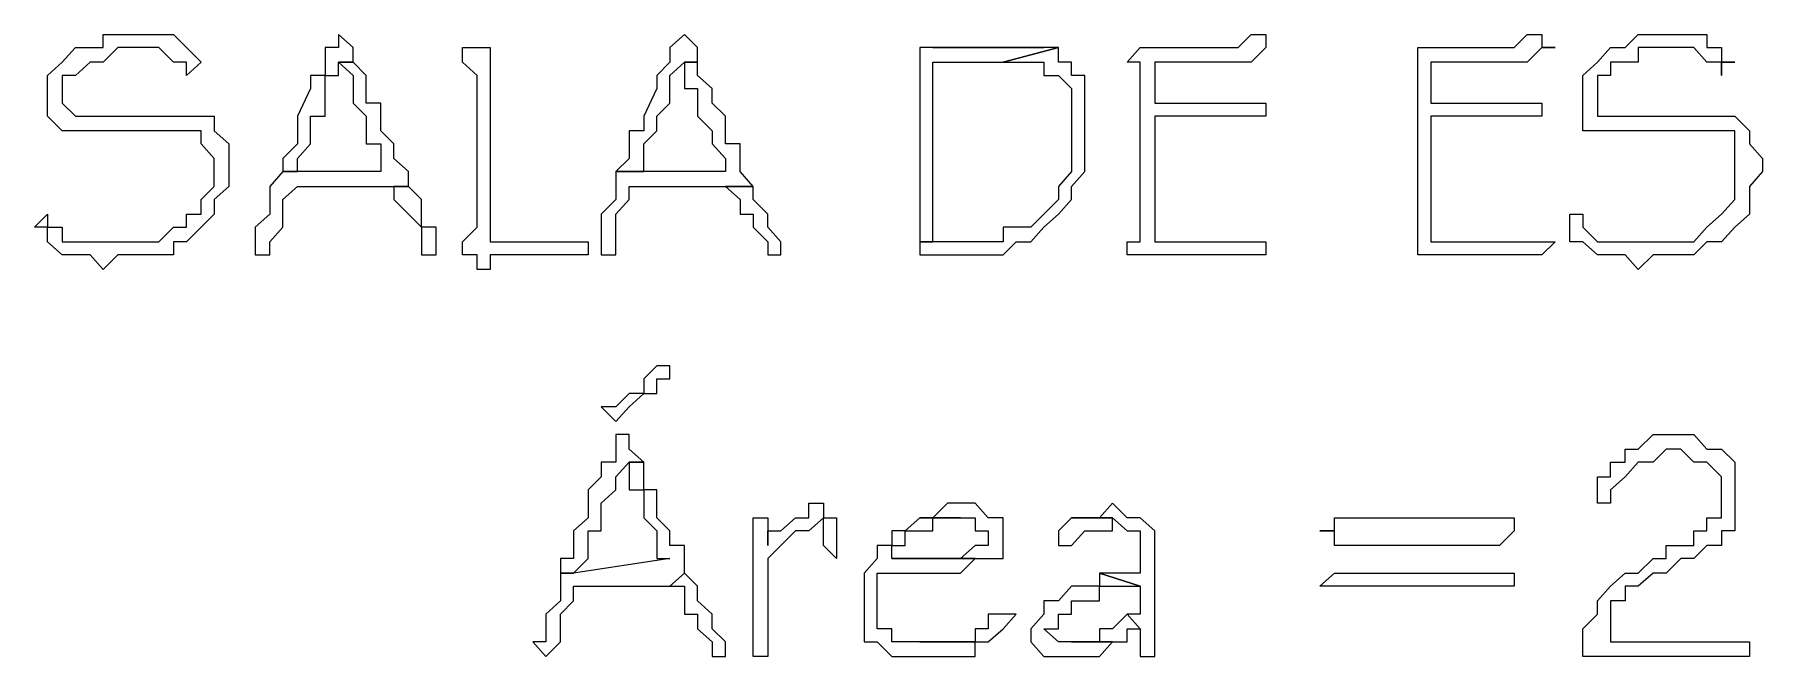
# Model space of a CAD drawing. Header units: millimetres. Extents: x -518.8 to -461.2, y 3.5 to 44.2.
# Drawn here: x -471.477 to -470.682, y 27.596 to 27.883 of the extents above; entities that cross this region are included whole.
import ezdxf

# ---------------------------------------------------------------- set-up
doc = ezdxf.new("R2010")
doc.units = ezdxf.units.MM
doc.header["$MEASUREMENT"] = 0
doc.layers.add('MYSOLIDS', color=7, linetype='Continuous')

msp = doc.modelspace()

# ---------------------------------------------------------------- linework, layer by layer
at = {"layer": 'MYSOLIDS'}
for points in [[(-471.40754, 27.86386), (-471.40754, 27.86988), (-471.40754, 27.86988), (-471.40754, 27.86988), (-471.40754, 27.86988), (-471.41355, 27.86988), (-471.42032, 27.87665), (-471.42032, 27.87665), (-471.42634, 27.87665), (-471.42634, 27.87665), (-471.4331, 27.87665), (-471.43912, 27.87665), (-471.43912, 27.87665), (-471.44589, 27.86988), (-471.4519, 27.86988), (-471.4519, 27.86988), (-471.45867, 27.86386), (-471.46468, 27.86386), (-471.46468, 27.85785), (-471.46468, 27.85785), (-471.46468, 27.85108), (-471.46468, 27.85108), (-471.45867, 27.84507), (-471.45867, 27.84507), (-471.4519, 27.84507), (-471.4519, 27.84507), (-471.44589, 27.84507), (-471.44589, 27.84507), (-471.43912, 27.84507), (-471.4331, 27.84507), (-471.4331, 27.84507), (-471.42634, 27.84507), (-471.42032, 27.84507), (-471.42032, 27.84507), (-471.41355, 27.84507), (-471.40754, 27.84507), (-471.40754, 27.84507), (-471.40077, 27.84507), (-471.39476, 27.84507), (-471.39476, 27.8383), (-471.39476, 27.8383), (-471.38799, 27.83229), (-471.38799, 27.82552), (-471.38799, 27.82552), (-471.38799, 27.8195), (-471.38799, 27.8195), (-471.38799, 27.81274), (-471.39476, 27.80672), (-471.39476, 27.80672), (-471.39476, 27.79996), (-471.40077, 27.79394), (-471.40077, 27.79394), (-471.40754, 27.78717), (-471.40754, 27.78717), (-471.40754, 27.78717), (-471.41355, 27.78717), (-471.41355, 27.78116), (-471.42032, 27.78116), (-471.42634, 27.78116), (-471.42634, 27.78116), (-471.4331, 27.78116), (-471.43912, 27.78116), (-471.44589, 27.77439), (-471.44589, 27.77439), (-471.4519, 27.78116), (-471.45867, 27.78116), (-471.45867, 27.78116), (-471.46468, 27.78116), (-471.46468, 27.78116), (-471.47145, 27.78717), (-471.47145, 27.78717), (-471.47145, 27.79394), (-471.47746, 27.79394), (-471.47145, 27.79996), (-471.47145, 27.79996), (-471.47145, 27.79996), (-471.47145, 27.79996), (-471.47145, 27.79394), (-471.46468, 27.79394), (-471.46468, 27.79394), (-471.46468, 27.79394), (-471.46468, 27.78717), (-471.45867, 27.78717), (-471.45867, 27.78717), (-471.4519, 27.78717), (-471.4519, 27.78717), (-471.44589, 27.78717), (-471.43912, 27.78717), (-471.4331, 27.78717), (-471.4331, 27.78717), (-471.42634, 27.78717), (-471.42032, 27.78717), (-471.42032, 27.78717), (-471.41355, 27.79394), (-471.41355, 27.79394), (-471.40754, 27.79394), (-471.40754, 27.79996), (-471.40077, 27.79996), (-471.40077, 27.80672), (-471.40077, 27.80672), (-471.39476, 27.81274), (-471.39476, 27.8195), (-471.39476, 27.8195), (-471.39476, 27.82552), (-471.40077, 27.83229), (-471.40077, 27.83229), (-471.40077, 27.8383), (-471.40754, 27.8383), (-471.40754, 27.8383), (-471.41355, 27.8383), (-471.41355, 27.8383), (-471.42032, 27.8383), (-471.42032, 27.8383), (-471.42634, 27.8383), (-471.4331, 27.8383), (-471.43912, 27.8383), (-471.44589, 27.8383), (-471.44589, 27.8383), (-471.4519, 27.8383), (-471.45867, 27.8383), (-471.45867, 27.8383), (-471.46468, 27.8383), (-471.46468, 27.8383), (-471.47145, 27.84507), (-471.47145, 27.84507), (-471.47145, 27.85108), (-471.47145, 27.85108), (-471.47145, 27.85785), (-471.47145, 27.86386), (-471.47145, 27.86386), (-471.46468, 27.86988), (-471.46468, 27.86988), (-471.45867, 27.87665), (-471.45867, 27.87665), (-471.4519, 27.87665), (-471.44589, 27.87665), (-471.44589, 27.88266), (-471.43912, 27.88266), (-471.4331, 27.88266), (-471.42634, 27.88266), (-471.42634, 27.88266), (-471.42032, 27.88266), (-471.42032, 27.88266), (-471.41355, 27.88266), (-471.40754, 27.87665), (-471.40754, 27.87665), (-471.40077, 27.86988), (-471.40077, 27.86988), (-471.40077, 27.86988), (-471.40077, 27.86988), (-471.40754, 27.86386), (-471.40754, 27.86386), (-471.40754, 27.86386), (-471.40754, 27.86386), (-471.40754, 27.86386)], [(-471.33761, 27.88266), (-471.33761, 27.88266), (-471.33761, 27.88266), (-471.33761, 27.87665), (-471.34363, 27.87665), (-471.34363, 27.86988), (-471.34363, 27.86386), (-471.3504, 27.86386), (-471.3504, 27.85785), (-471.35641, 27.84507), (-471.35641, 27.84507), (-471.35641, 27.8383), (-471.35641, 27.8383), (-471.35641, 27.83229), (-471.36318, 27.82552), (-471.36318, 27.82552), (-471.36318, 27.8195), (-471.35641, 27.8195), (-471.35641, 27.8195), (-471.35641, 27.82552), (-471.3504, 27.83229), (-471.3504, 27.83229), (-471.3504, 27.8383), (-471.3504, 27.8383), (-471.3504, 27.84507), (-471.34363, 27.84507), (-471.34363, 27.85108), (-471.34363, 27.85785), (-471.34363, 27.86386), (-471.33761, 27.86386), (-471.33761, 27.86988), (-471.33085, 27.86988), (-471.33085, 27.87665), (-471.33761, 27.88266), (-471.33761, 27.88266), (-471.33761, 27.88266)], [(-471.17822, 27.88266), (-471.17822, 27.88266), (-471.17822, 27.88266), (-471.18498, 27.87665), (-471.18498, 27.87665), (-471.18498, 27.86988), (-471.191, 27.86386), (-471.191, 27.86386), (-471.191, 27.85785), (-471.19701, 27.84507), (-471.19701, 27.84507), (-471.19701, 27.8383), (-471.20378, 27.8383), (-471.20378, 27.83229), (-471.20378, 27.82552), (-471.20378, 27.82552), (-471.2098, 27.8195), (-471.19701, 27.8195), (-471.19701, 27.8195), (-471.19701, 27.82552), (-471.19701, 27.83229), (-471.19701, 27.83229), (-471.191, 27.8383), (-471.191, 27.8383), (-471.191, 27.84507), (-471.191, 27.84507), (-471.18498, 27.85108), (-471.18498, 27.85785), (-471.18498, 27.86386), (-471.18498, 27.86386), (-471.17822, 27.86988), (-471.1722, 27.86988), (-471.1722, 27.87665), (-471.17822, 27.88266), (-471.17822, 27.88266), (-471.17822, 27.88266)], [(-470.96167, 27.85108), (-470.91731, 27.85108), (-470.91731, 27.85108), (-470.91055, 27.85108), (-470.91055, 27.85108), (-470.91055, 27.85108), (-470.91055, 27.85108), (-470.91055, 27.84507), (-470.91055, 27.84507), (-470.91731, 27.84507), (-470.91731, 27.84507), (-470.96167, 27.84507), (-470.96167, 27.8383), (-470.96167, 27.8383), (-470.96167, 27.83229), (-470.96167, 27.83229), (-470.96167, 27.83229), (-470.96167, 27.82552), (-470.96167, 27.8195), (-470.96167, 27.8195), (-470.96167, 27.81274), (-470.96167, 27.81274), (-470.96167, 27.80672), (-470.96167, 27.79996), (-470.96167, 27.79996), (-470.96167, 27.79394), (-470.96167, 27.78717), (-470.96167, 27.78717), (-470.96167, 27.78717), (-470.95566, 27.78717), (-470.94889, 27.78717), (-470.94288, 27.78717), (-470.94288, 27.78717), (-470.93611, 27.78717), (-470.93611, 27.78717), (-470.9301, 27.78717), (-470.92333, 27.78717), (-470.91731, 27.78717), (-470.91731, 27.78717), (-470.91055, 27.78717), (-470.91055, 27.78717), (-470.91055, 27.78717), (-470.91055, 27.78717), (-470.91055, 27.78717), (-470.91055, 27.78116), (-470.91731, 27.78116), (-470.91731, 27.78116), (-470.92333, 27.78116), (-470.9301, 27.78116), (-470.9301, 27.78116), (-470.93611, 27.78116), (-470.94288, 27.78116), (-470.94288, 27.78116), (-470.94889, 27.78116), (-470.95566, 27.78116), (-470.96167, 27.78116), (-470.96167, 27.78116), (-470.96844, 27.78116), (-470.96844, 27.78116), (-470.96844, 27.78116), (-470.96844, 27.78116), (-470.97446, 27.78116), (-470.97446, 27.78116), (-470.97446, 27.78717), (-470.96844, 27.78717), (-470.96844, 27.79394), (-470.96844, 27.79996), (-470.96844, 27.80672), (-470.96844, 27.80672), (-470.96844, 27.81274), (-470.96844, 27.8195), (-470.96844, 27.82552), (-470.96844, 27.82552), (-470.96844, 27.83229), (-470.96844, 27.83229), (-470.96844, 27.8383), (-470.96844, 27.84507), (-470.96844, 27.85108), (-470.96844, 27.85108), (-470.96844, 27.85785), (-470.96844, 27.86386), (-470.96844, 27.86988), (-470.97446, 27.86988), (-470.97446, 27.86988), (-470.97446, 27.86988), (-470.96844, 27.87665), (-470.96844, 27.87665), (-470.96844, 27.87665), (-470.96167, 27.87665), (-470.96167, 27.87665), (-470.95566, 27.87665), (-470.94889, 27.87665), (-470.94889, 27.87665), (-470.94288, 27.87665), (-470.94288, 27.87665), (-470.93611, 27.87665), (-470.93611, 27.87665), (-470.9301, 27.87665), (-470.92333, 27.87665), (-470.91731, 27.88266), (-470.91731, 27.88266), (-470.91055, 27.88266), (-470.91055, 27.88266), (-470.91055, 27.87665), (-470.91055, 27.87665), (-470.91055, 27.87665), (-470.91055, 27.87665), (-470.91055, 27.87665), (-470.91055, 27.87665), (-470.91055, 27.87665), (-470.91731, 27.86988), (-470.92333, 27.86988), (-470.9301, 27.86988), (-470.93611, 27.86988), (-470.94288, 27.86988), (-470.94889, 27.86988), (-470.94889, 27.86988), (-470.95566, 27.86988), (-470.96167, 27.86988), (-470.96167, 27.86988), (-470.96167, 27.86386), (-470.96167, 27.86386), (-470.96167, 27.85785), (-470.96167, 27.85785), (-470.96167, 27.85108), (-470.96167, 27.85108), (-470.96167, 27.85108), (-470.96167, 27.85108), (-470.96167, 27.85108)], [(-470.83461, 27.85108), (-470.79025, 27.85108), (-470.79025, 27.85108), (-470.78348, 27.85108), (-470.78348, 27.85108), (-470.78348, 27.85108), (-470.78348, 27.85108), (-470.78348, 27.84507), (-470.78348, 27.84507), (-470.79025, 27.84507), (-470.79025, 27.84507), (-470.83461, 27.84507), (-470.83461, 27.8383), (-470.83461, 27.8383), (-470.83461, 27.83229), (-470.83461, 27.83229), (-470.83461, 27.83229), (-470.83461, 27.82552), (-470.83461, 27.8195), (-470.83461, 27.8195), (-470.83461, 27.81274), (-470.83461, 27.81274), (-470.83461, 27.80672), (-470.83461, 27.79996), (-470.83461, 27.79996), (-470.83461, 27.79394), (-470.83461, 27.78717), (-470.83461, 27.78717), (-470.82784, 27.78717), (-470.82784, 27.78717), (-470.82183, 27.78717), (-470.81506, 27.78717), (-470.80904, 27.78717), (-470.80904, 27.78717), (-470.80904, 27.78717), (-470.80303, 27.78717), (-470.79626, 27.78717), (-470.79025, 27.78717), (-470.78348, 27.78717), (-470.78348, 27.78717), (-470.78348, 27.78717), (-470.78348, 27.78717), (-470.77746, 27.78717), (-470.77746, 27.78717), (-470.78348, 27.78116), (-470.78348, 27.78116), (-470.79025, 27.78116), (-470.79626, 27.78116), (-470.79626, 27.78116), (-470.80303, 27.78116), (-470.80904, 27.78116), (-470.80904, 27.78116), (-470.81506, 27.78116), (-470.82183, 27.78116), (-470.82784, 27.78116), (-470.82784, 27.78116), (-470.83461, 27.78116), (-470.83461, 27.78116), (-470.83461, 27.78116), (-470.84062, 27.78116), (-470.84062, 27.78116), (-470.84062, 27.78116), (-470.84062, 27.78116), (-470.84062, 27.78717), (-470.84062, 27.78717), (-470.84062, 27.79394), (-470.84062, 27.79996), (-470.84062, 27.80672), (-470.84062, 27.80672), (-470.84062, 27.81274), (-470.84062, 27.8195), (-470.84062, 27.82552), (-470.84062, 27.82552), (-470.84062, 27.83229), (-470.84062, 27.83229), (-470.84062, 27.8383), (-470.84062, 27.84507), (-470.84062, 27.85108), (-470.84062, 27.85108), (-470.84062, 27.85785), (-470.84062, 27.86386), (-470.84062, 27.86988), (-470.84062, 27.86988), (-470.84062, 27.86988), (-470.84062, 27.86988), (-470.84062, 27.87665), (-470.84062, 27.87665), (-470.83461, 27.87665), (-470.83461, 27.87665), (-470.82784, 27.87665), (-470.82784, 27.87665), (-470.82183, 27.87665), (-470.82183, 27.87665), (-470.81506, 27.87665), (-470.80904, 27.87665), (-470.80904, 27.87665), (-470.80303, 27.87665), (-470.80303, 27.87665), (-470.79626, 27.87665), (-470.79025, 27.88266), (-470.79025, 27.88266), (-470.78348, 27.88266), (-470.78348, 27.88266), (-470.78348, 27.87665), (-470.78348, 27.87665), (-470.77746, 27.87665), (-470.77746, 27.87665), (-470.77746, 27.87665), (-470.78348, 27.87665), (-470.78348, 27.87665), (-470.79025, 27.86988), (-470.79626, 27.86988), (-470.80303, 27.86988), (-470.80904, 27.86988), (-470.80904, 27.86988), (-470.81506, 27.86988), (-470.82183, 27.86988), (-470.82784, 27.86988), (-470.83461, 27.86988), (-470.83461, 27.86988), (-470.83461, 27.86386), (-470.83461, 27.86386), (-470.83461, 27.85785), (-470.83461, 27.85785), (-470.83461, 27.85108), (-470.83461, 27.85108), (-470.83461, 27.85108), (-470.83461, 27.85108), (-470.83461, 27.85108)], [(-470.70077, 27.86386), (-470.70077, 27.86988), (-470.70077, 27.86988), (-470.70754, 27.86988), (-470.70754, 27.86988), (-470.70754, 27.86988), (-470.71355, 27.87665), (-470.71355, 27.87665), (-470.71957, 27.87665), (-470.71957, 27.87665), (-470.72634, 27.87665), (-470.73235, 27.87665), (-470.73912, 27.87665), (-470.73912, 27.86988), (-470.74513, 27.86988), (-470.7519, 27.86988), (-470.7519, 27.86386), (-470.75792, 27.86386), (-470.75792, 27.85785), (-470.75792, 27.85785), (-470.75792, 27.85108), (-470.75792, 27.85108), (-470.75792, 27.84507), (-470.7519, 27.84507), (-470.74513, 27.84507), (-470.74513, 27.84507), (-470.74513, 27.84507), (-470.73912, 27.84507), (-470.73235, 27.84507), (-470.72634, 27.84507), (-470.72634, 27.84507), (-470.71957, 27.84507), (-470.71957, 27.84507), (-470.71355, 27.84507), (-470.70754, 27.84507), (-470.70754, 27.84507), (-470.70077, 27.84507), (-470.69476, 27.84507), (-470.69476, 27.84507), (-470.68799, 27.8383), (-470.68799, 27.8383), (-470.68799, 27.83229), (-470.68198, 27.82552), (-470.68198, 27.82552), (-470.68198, 27.8195), (-470.68198, 27.8195), (-470.68799, 27.81274), (-470.68799, 27.80672), (-470.68799, 27.80672), (-470.68799, 27.79996), (-470.69476, 27.79394), (-470.69476, 27.79394), (-470.70077, 27.78717), (-470.70077, 27.78717), (-470.70077, 27.78717), (-470.70754, 27.78717), (-470.71355, 27.78116), (-470.71355, 27.78116), (-470.71957, 27.78116), (-470.72634, 27.78116), (-470.72634, 27.78116), (-470.73235, 27.78116), (-470.73912, 27.77439), (-470.73912, 27.77439), (-470.74513, 27.78116), (-470.7519, 27.78116), (-470.7519, 27.78116), (-470.75792, 27.78116), (-470.75792, 27.78116), (-470.76468, 27.78717), (-470.7707, 27.78717), (-470.7707, 27.79394), (-470.7707, 27.79394), (-470.7707, 27.79996), (-470.7707, 27.79996), (-470.76468, 27.79996), (-470.76468, 27.79996), (-470.76468, 27.79394), (-470.76468, 27.79394), (-470.76468, 27.79394), (-470.76468, 27.79394), (-470.75792, 27.78717), (-470.7519, 27.78717), (-470.7519, 27.78717), (-470.7519, 27.78717), (-470.74513, 27.78717), (-470.73912, 27.78717), (-470.73235, 27.78717), (-470.73235, 27.78717), (-470.72634, 27.78717), (-470.71957, 27.78717), (-470.71957, 27.78717), (-470.71355, 27.78717), (-470.70754, 27.79394), (-470.70754, 27.79394), (-470.70754, 27.79394), (-470.70077, 27.79996), (-470.70077, 27.79996), (-470.69476, 27.80672), (-470.69476, 27.80672), (-470.69476, 27.81274), (-470.69476, 27.8195), (-470.69476, 27.8195), (-470.69476, 27.82552), (-470.69476, 27.83229), (-470.69476, 27.83229), (-470.69476, 27.8383), (-470.70077, 27.8383), (-470.70077, 27.8383), (-470.70754, 27.8383), (-470.71355, 27.8383), (-470.71355, 27.8383), (-470.71957, 27.8383), (-470.72634, 27.8383), (-470.72634, 27.8383), (-470.73235, 27.8383), (-470.73912, 27.8383), (-470.74513, 27.8383), (-470.74513, 27.8383), (-470.7519, 27.8383), (-470.75792, 27.8383), (-470.75792, 27.8383), (-470.76468, 27.8383), (-470.76468, 27.84507), (-470.76468, 27.84507), (-470.76468, 27.85108), (-470.76468, 27.85108), (-470.76468, 27.85785), (-470.76468, 27.86386), (-470.76468, 27.86386), (-470.75792, 27.86988), (-470.75792, 27.86988), (-470.7519, 27.87665), (-470.7519, 27.87665), (-470.74513, 27.87665), (-470.74513, 27.87665), (-470.73912, 27.88266), (-470.73235, 27.88266), (-470.72634, 27.88266), (-470.72634, 27.88266), (-470.71957, 27.88266), (-470.71957, 27.88266), (-470.71355, 27.88266), (-470.70754, 27.88266), (-470.70754, 27.87665), (-470.70077, 27.87665), (-470.70077, 27.86988), (-470.69476, 27.86988), (-470.70077, 27.86988), (-470.70077, 27.86988), (-470.70077, 27.86386), (-470.70077, 27.86386), (-470.70077, 27.86386), (-470.70077, 27.86386), (-470.70077, 27.86386)], [(-471.26769, 27.78717), (-471.26769, 27.78717), (-471.26092, 27.78717), (-471.25491, 27.78717), (-471.24814, 27.78717), (-471.24814, 27.78717), (-471.24213, 27.78717), (-471.23536, 27.78717), (-471.23536, 27.78717), (-471.22934, 27.78717), (-471.22934, 27.78717), (-471.22258, 27.78717), (-471.22258, 27.78717), (-471.22258, 27.78116), (-471.22258, 27.78116), (-471.22258, 27.78116), (-471.22934, 27.78116), (-471.23536, 27.78116), (-471.23536, 27.78116), (-471.23536, 27.78116), (-471.24213, 27.78116), (-471.24814, 27.78116), (-471.24814, 27.78116), (-471.25491, 27.78116), (-471.26092, 27.78116), (-471.26769, 27.78116), (-471.26769, 27.77439), (-471.27371, 27.77439), (-471.27371, 27.77439), (-471.27371, 27.78116), (-471.27371, 27.78116), (-471.28047, 27.78116), (-471.28047, 27.78116), (-471.28047, 27.78717), (-471.28047, 27.78717), (-471.27371, 27.79394), (-471.27371, 27.79996), (-471.27371, 27.79996), (-471.27371, 27.80672), (-471.27371, 27.81274), (-471.27371, 27.8195), (-471.27371, 27.8195), (-471.27371, 27.82552), (-471.27371, 27.83229), (-471.27371, 27.83229), (-471.27371, 27.8383), (-471.27371, 27.8383), (-471.27371, 27.84507), (-471.27371, 27.85108), (-471.27371, 27.85785), (-471.27371, 27.85785), (-471.27371, 27.86386), (-471.28047, 27.86988), (-471.28047, 27.87665), (-471.28047, 27.87665), (-471.27371, 27.87665), (-471.27371, 27.87665), (-471.27371, 27.87665), (-471.27371, 27.87665), (-471.27371, 27.87665), (-471.27371, 27.87665), (-471.26769, 27.87665), (-471.26769, 27.87665), (-471.26769, 27.87665), (-471.26769, 27.86988), (-471.26769, 27.86386), (-471.26769, 27.85785), (-471.26769, 27.85785), (-471.26769, 27.85108), (-471.26769, 27.84507), (-471.26769, 27.84507), (-471.26769, 27.8383), (-471.26769, 27.83229), (-471.26769, 27.82552), (-471.26769, 27.82552), (-471.26769, 27.8195), (-471.26769, 27.81274), (-471.26769, 27.81274), (-471.26769, 27.80672), (-471.26769, 27.80672), (-471.26769, 27.79996), (-471.26769, 27.79996), (-471.26769, 27.79394), (-471.26769, 27.78717), (-471.26769, 27.78717), (-471.26769, 27.78717), (-471.26769, 27.78717), (-471.26769, 27.78717)], [(-471.00604, 27.87665), (-471.0316, 27.86988), (-471.0316, 27.86988), (-471.02558, 27.86988), (-471.01882, 27.86988), (-471.01882, 27.86988), (-471.0128, 27.86988), (-471.0128, 27.86386), (-471.00604, 27.86386), (-471.00604, 27.86386), (-471.00604, 27.86386), (-471.00002, 27.85785), (-471.00002, 27.85108), (-471.00002, 27.85108), (-471.00002, 27.84507), (-471.00002, 27.8383), (-471.00002, 27.83229), (-471.00002, 27.83229), (-471.00002, 27.82552), (-471.00002, 27.8195), (-471.00002, 27.8195), (-471.00604, 27.81274), (-471.00604, 27.81274), (-471.00604, 27.80672), (-471.0128, 27.79996), (-471.0128, 27.79996), (-471.01882, 27.79394), (-471.01882, 27.79394), (-471.02558, 27.79394), (-471.0316, 27.79394), (-471.0316, 27.78717), (-471.03837, 27.78717), (-471.03837, 27.78717), (-471.04438, 27.78717), (-471.05115, 27.78717), (-471.05115, 27.78717), (-471.05716, 27.78717), (-471.06393, 27.78717), (-471.06995, 27.78717), (-471.06995, 27.78717), (-471.06995, 27.78116), (-471.06995, 27.78116), (-471.06393, 27.78116), (-471.05716, 27.78116), (-471.05716, 27.78116), (-471.05115, 27.78116), (-471.04438, 27.78116), (-471.04438, 27.78116), (-471.03837, 27.78116), (-471.0316, 27.78116), (-471.0316, 27.78116), (-471.02558, 27.78717), (-471.01882, 27.78717), (-471.01882, 27.78717), (-471.01882, 27.78717), (-471.0128, 27.79394), (-471.0128, 27.79394), (-471.00604, 27.79996), (-471.00604, 27.79996), (-471.00002, 27.80672), (-471.00002, 27.81274), (-471.00002, 27.81274), (-470.99401, 27.8195), (-470.99401, 27.8195), (-470.99401, 27.82552), (-470.99401, 27.83229), (-470.99401, 27.83229), (-470.99401, 27.8383), (-470.99401, 27.8383), (-470.99401, 27.84507), (-470.99401, 27.85108), (-470.99401, 27.85785), (-470.99401, 27.85785), (-470.99401, 27.86386), (-471.00002, 27.86386), (-471.00002, 27.86988), (-471.00002, 27.86988), (-471.00604, 27.86988), (-471.00604, 27.87665), (-471.00604, 27.87665)], [(-471.06995, 27.87665), (-471.06995, 27.87665), (-471.06995, 27.87665), (-471.06995, 27.86988), (-471.06995, 27.86988), (-471.06995, 27.86386), (-471.06995, 27.85785), (-471.06995, 27.85785), (-471.06995, 27.85108), (-471.06995, 27.84507), (-471.06995, 27.8383), (-471.06995, 27.8383), (-471.06995, 27.83229), (-471.06995, 27.82552), (-471.06995, 27.8195), (-471.06995, 27.8195), (-471.06995, 27.81274), (-471.06995, 27.80672), (-471.06995, 27.80672), (-471.06995, 27.79996), (-471.06995, 27.79394), (-471.06995, 27.78717), (-471.06995, 27.78717), (-471.06393, 27.78717), (-471.06393, 27.78717), (-471.06393, 27.79394), (-471.06393, 27.79996), (-471.06393, 27.79996), (-471.06393, 27.80672), (-471.06393, 27.81274), (-471.06393, 27.8195), (-471.06393, 27.8195), (-471.06393, 27.82552), (-471.06393, 27.82552), (-471.06393, 27.83229), (-471.06393, 27.8383), (-471.06393, 27.84507), (-471.06393, 27.84507), (-471.06393, 27.85108), (-471.06393, 27.85785), (-471.06393, 27.85785), (-471.06393, 27.86386), (-471.06393, 27.86988), (-471.06393, 27.86988), (-471.05716, 27.86988), (-471.05115, 27.86988), (-471.05115, 27.86988), (-471.04438, 27.86988), (-471.04438, 27.86988), (-471.03837, 27.86988), (-471.0316, 27.86988), (-471.00604, 27.87665), (-471.0128, 27.87665), (-471.06393, 27.87665), (-471.06393, 27.87665), (-471.06995, 27.87665), (-471.06995, 27.87665)], [(-471.0316, 27.87665), (-471.0316, 27.87665), (-471.03837, 27.87665), (-471.04438, 27.87665), (-471.04438, 27.87665), (-471.05115, 27.87665), (-471.05115, 27.87665), (-471.05716, 27.87665), (-471.06393, 27.87665), (-471.0128, 27.87665), (-471.01882, 27.87665), (-471.01882, 27.87665), (-471.02558, 27.87665), (-471.0316, 27.87665), (-471.0316, 27.87665)], [(-471.33085, 27.86988), (-471.33761, 27.86988), (-471.33761, 27.86988), (-471.33085, 27.86386), (-471.33085, 27.85785), (-471.33085, 27.85785), (-471.33085, 27.85108), (-471.32483, 27.84507), (-471.32483, 27.84507), (-471.32483, 27.8383), (-471.32483, 27.83229), (-471.31807, 27.83229), (-471.31807, 27.82552), (-471.31807, 27.8195), (-471.35641, 27.8195), (-471.36318, 27.8195), (-471.36919, 27.81274), (-471.36919, 27.81274), (-471.36919, 27.80672), (-471.36919, 27.79996), (-471.36919, 27.79996), (-471.37596, 27.79394), (-471.37596, 27.78717), (-471.37596, 27.78717), (-471.37596, 27.78116), (-471.37596, 27.78116), (-471.37596, 27.78116), (-471.36919, 27.78116), (-471.36919, 27.78116), (-471.36919, 27.78717), (-471.36318, 27.79394), (-471.36318, 27.79394), (-471.36318, 27.79996), (-471.36318, 27.80672), (-471.36318, 27.80672), (-471.35641, 27.81274), (-471.31205, 27.81274), (-471.30528, 27.81274), (-471.30528, 27.8195), (-471.31205, 27.82552), (-471.31205, 27.83229), (-471.31205, 27.83229), (-471.31807, 27.8383), (-471.31807, 27.8383), (-471.31807, 27.84507), (-471.31807, 27.85108), (-471.32483, 27.85108), (-471.32483, 27.85785), (-471.32483, 27.85785), (-471.32483, 27.85785), (-471.32483, 27.86386), (-471.33085, 27.86988), (-471.33085, 27.86988), (-471.33085, 27.86988)], [(-471.1722, 27.86988), (-471.17822, 27.86988), (-471.17822, 27.86988), (-471.17822, 27.86386), (-471.17822, 27.85785), (-471.1722, 27.85785), (-471.1722, 27.85108), (-471.1722, 27.84507), (-471.1722, 27.84507), (-471.16543, 27.8383), (-471.16543, 27.83229), (-471.16543, 27.83229), (-471.15942, 27.82552), (-471.15942, 27.8195), (-471.19701, 27.8195), (-471.2098, 27.8195), (-471.2098, 27.81274), (-471.2098, 27.81274), (-471.2098, 27.80672), (-471.21656, 27.79996), (-471.21656, 27.79996), (-471.21656, 27.79394), (-471.21656, 27.78717), (-471.21656, 27.78717), (-471.21656, 27.78116), (-471.21656, 27.78116), (-471.21656, 27.78116), (-471.21656, 27.78116), (-471.2098, 27.78116), (-471.2098, 27.78717), (-471.2098, 27.79394), (-471.2098, 27.79394), (-471.2098, 27.79996), (-471.20378, 27.80672), (-471.20378, 27.80672), (-471.20378, 27.81274), (-471.15942, 27.81274), (-471.14664, 27.81274), (-471.15265, 27.8195), (-471.15265, 27.82552), (-471.15265, 27.83229), (-471.15942, 27.83229), (-471.15942, 27.8383), (-471.15942, 27.8383), (-471.15942, 27.84507), (-471.16543, 27.85108), (-471.16543, 27.85108), (-471.16543, 27.85785), (-471.16543, 27.85785), (-471.16543, 27.85785), (-471.1722, 27.86386), (-471.1722, 27.86988), (-471.1722, 27.86988), (-471.1722, 27.86988)], [(-471.30528, 27.81274), (-471.31205, 27.81274), (-471.31205, 27.81274), (-471.31205, 27.80672), (-471.31205, 27.80672), (-471.30528, 27.79996), (-471.30528, 27.79996), (-471.29927, 27.79394), (-471.29927, 27.78717), (-471.29927, 27.78116), (-471.2925, 27.78116), (-471.2925, 27.78116), (-471.2925, 27.78116), (-471.2925, 27.78116), (-471.2925, 27.78717), (-471.2925, 27.79394), (-471.29927, 27.79394), (-471.29927, 27.79996), (-471.29927, 27.80672), (-471.30528, 27.81274), (-471.30528, 27.81274), (-471.30528, 27.81274)], [(-471.14664, 27.81274), (-471.15942, 27.81274), (-471.15942, 27.81274), (-471.15265, 27.80672), (-471.15265, 27.80672), (-471.15265, 27.79996), (-471.14664, 27.79996), (-471.14664, 27.79394), (-471.13987, 27.78717), (-471.13987, 27.78116), (-471.13987, 27.78116), (-471.13987, 27.78116), (-471.13386, 27.78116), (-471.13386, 27.78116), (-471.13386, 27.78717), (-471.13987, 27.79394), (-471.13987, 27.79394), (-471.13987, 27.79996), (-471.14664, 27.80672), (-471.14664, 27.81274), (-471.14664, 27.81274), (-471.14664, 27.81274)], [(-471.191, 27.73003), (-471.191, 27.73003), (-471.19701, 27.72402), (-471.19701, 27.72402), (-471.19701, 27.71725), (-471.20378, 27.71725), (-471.20378, 27.71725), (-471.2098, 27.71123), (-471.2098, 27.71123), (-471.21656, 27.71123), (-471.2098, 27.70447), (-471.2098, 27.70447), (-471.2098, 27.70447), (-471.20378, 27.71123), (-471.20378, 27.71123), (-471.20378, 27.71123), (-471.19701, 27.71725), (-471.19701, 27.71725), (-471.191, 27.71725), (-471.191, 27.72402), (-471.191, 27.72402), (-471.18498, 27.72402), (-471.18498, 27.73003), (-471.191, 27.73003), (-471.191, 27.73003)], [(-471.20378, 27.69845), (-471.20378, 27.69845), (-471.2098, 27.69845), (-471.2098, 27.69168), (-471.2098, 27.69168), (-471.2098, 27.68567), (-471.21656, 27.68567), (-471.21656, 27.6789), (-471.22258, 27.67289), (-471.22258, 27.66011), (-471.22258, 27.66011), (-471.22934, 27.65409), (-471.22934, 27.65409), (-471.22934, 27.64732), (-471.22934, 27.64131), (-471.23536, 27.64131), (-471.23536, 27.63454), (-471.22934, 27.63454), (-471.22258, 27.64131), (-471.22258, 27.64131), (-471.22258, 27.64732), (-471.22258, 27.65409), (-471.21656, 27.65409), (-471.21656, 27.65409), (-471.21656, 27.66011), (-471.21656, 27.66687), (-471.21656, 27.66687), (-471.2098, 27.67289), (-471.2098, 27.6789), (-471.2098, 27.6789), (-471.20378, 27.68567), (-471.19701, 27.68567), (-471.20378, 27.69168), (-471.20378, 27.69845), (-471.20378, 27.69845), (-471.20378, 27.69845)], [(-470.7519, 27.60296), (-470.69476, 27.60296), (-470.68799, 27.60296), (-470.68799, 27.60296), (-470.68799, 27.60296), (-470.68799, 27.60296), (-470.68799, 27.5962), (-470.68799, 27.5962), (-470.69476, 27.5962), (-470.69476, 27.5962), (-470.75792, 27.5962), (-470.75792, 27.5962), (-470.75792, 27.5962), (-470.75792, 27.5962), (-470.75792, 27.5962), (-470.76468, 27.5962), (-470.76468, 27.5962), (-470.76468, 27.60296), (-470.76468, 27.60296), (-470.76468, 27.60296), (-470.76468, 27.60898), (-470.75792, 27.61574), (-470.75792, 27.61574), (-470.75792, 27.62176), (-470.75792, 27.62176), (-470.7519, 27.62853), (-470.7519, 27.62853), (-470.74513, 27.63454), (-470.74513, 27.63454), (-470.74513, 27.63454), (-470.73912, 27.63454), (-470.73235, 27.64131), (-470.72634, 27.64131), (-470.72634, 27.64732), (-470.71957, 27.64732), (-470.71355, 27.64732), (-470.71355, 27.65409), (-470.71355, 27.65409), (-470.70754, 27.65409), (-470.70754, 27.66011), (-470.70077, 27.66011), (-470.70077, 27.66687), (-470.70077, 27.67289), (-470.70077, 27.67289), (-470.70077, 27.6789), (-470.70077, 27.6789), (-470.70754, 27.68567), (-470.70754, 27.68567), (-470.70754, 27.68567), (-470.71355, 27.68567), (-470.71957, 27.69168), (-470.71957, 27.69168), (-470.72634, 27.69168), (-470.73235, 27.68567), (-470.73235, 27.68567), (-470.73912, 27.68567), (-470.73912, 27.68567), (-470.74513, 27.6789), (-470.74513, 27.6789), (-470.74513, 27.6789), (-470.7519, 27.67289), (-470.7519, 27.67289), (-470.7519, 27.66687), (-470.75792, 27.66687), (-470.75792, 27.66687), (-470.75792, 27.66687), (-470.75792, 27.67289), (-470.75792, 27.67289), (-470.75792, 27.67289), (-470.75792, 27.6789), (-470.7519, 27.6789), (-470.7519, 27.68567), (-470.7519, 27.68567), (-470.74513, 27.68567), (-470.74513, 27.69168), (-470.73912, 27.69168), (-470.73912, 27.69168), (-470.73235, 27.69845), (-470.72634, 27.69845), (-470.72634, 27.69845), (-470.71957, 27.69845), (-470.71957, 27.69845), (-470.71355, 27.69845), (-470.70754, 27.69168), (-470.70754, 27.69168), (-470.70077, 27.69168), (-470.70077, 27.69168), (-470.69476, 27.68567), (-470.69476, 27.68567), (-470.69476, 27.6789), (-470.69476, 27.67289), (-470.69476, 27.67289), (-470.69476, 27.66687), (-470.69476, 27.66011), (-470.69476, 27.66011), (-470.69476, 27.65409), (-470.70077, 27.65409), (-470.70077, 27.64732), (-470.70077, 27.64732), (-470.70754, 27.64732), (-470.71355, 27.64131), (-470.71355, 27.64131), (-470.71957, 27.64131), (-470.72634, 27.63454), (-470.72634, 27.63454), (-470.73235, 27.63454), (-470.73912, 27.62853), (-470.73912, 27.62853), (-470.74513, 27.62853), (-470.74513, 27.62176), (-470.7519, 27.62176), (-470.7519, 27.61574), (-470.7519, 27.60898), (-470.7519, 27.60898), (-470.7519, 27.60296), (-470.7519, 27.60296), (-470.7519, 27.60296), (-470.7519, 27.60296)], [(-471.19701, 27.68567), (-471.20378, 27.68567), (-471.20378, 27.68567), (-471.20378, 27.6789), (-471.20378, 27.67289), (-471.19701, 27.67289), (-471.19701, 27.66687), (-471.19701, 27.66011), (-471.19701, 27.66011), (-471.191, 27.65409), (-471.191, 27.65409), (-471.191, 27.64732), (-471.191, 27.64131), (-471.18498, 27.64131), (-471.22934, 27.63454), (-471.23536, 27.63454), (-471.23536, 27.62853), (-471.23536, 27.62853), (-471.23536, 27.62176), (-471.24213, 27.61574), (-471.24213, 27.61574), (-471.24213, 27.60898), (-471.24213, 27.60296), (-471.24814, 27.60296), (-471.24814, 27.60296), (-471.24213, 27.5962), (-471.24213, 27.5962), (-471.24213, 27.5962), (-471.24213, 27.5962), (-471.23536, 27.60296), (-471.23536, 27.60898), (-471.23536, 27.60898), (-471.23536, 27.61574), (-471.22934, 27.62176), (-471.22934, 27.62176), (-471.22934, 27.62853), (-471.18498, 27.62853), (-471.17822, 27.63454), (-471.17822, 27.63454), (-471.17822, 27.64131), (-471.17822, 27.64732), (-471.18498, 27.64732), (-471.18498, 27.65409), (-471.18498, 27.65409), (-471.191, 27.66011), (-471.191, 27.66687), (-471.191, 27.66687), (-471.191, 27.67289), (-471.191, 27.67289), (-471.19701, 27.67289), (-471.19701, 27.6789), (-471.19701, 27.68567), (-471.19701, 27.68567), (-471.19701, 27.68567)], [(-471.13987, 27.64732), (-471.13987, 27.65409), (-471.13386, 27.65409), (-471.12709, 27.66011), (-471.12709, 27.66011), (-471.12107, 27.66011), (-471.12107, 27.66687), (-471.11431, 27.66687), (-471.11431, 27.66011), (-471.10829, 27.66011), (-471.10829, 27.66011), (-471.10829, 27.65409), (-471.10829, 27.65409), (-471.10829, 27.64732), (-471.10829, 27.64732), (-471.10829, 27.64131), (-471.10829, 27.64131), (-471.11431, 27.64732), (-471.11431, 27.64732), (-471.11431, 27.64732), (-471.11431, 27.64732), (-471.11431, 27.64732), (-471.11431, 27.64732), (-471.11431, 27.65409), (-471.11431, 27.65409), (-471.11431, 27.65409), (-471.11431, 27.65409), (-471.11431, 27.66011), (-471.11431, 27.66011), (-471.12107, 27.65409), (-471.12709, 27.65409), (-471.12709, 27.65409), (-471.12709, 27.65409), (-471.13386, 27.64732), (-471.13386, 27.64732), (-471.13987, 27.64131), (-471.13987, 27.64131), (-471.13987, 27.63454), (-471.13987, 27.63454), (-471.13987, 27.62853), (-471.13987, 27.62853), (-471.13987, 27.62176), (-471.13987, 27.61574), (-471.13987, 27.60898), (-471.13987, 27.60898), (-471.13987, 27.60898), (-471.13987, 27.60296), (-471.13987, 27.60296), (-471.13987, 27.5962), (-471.14664, 27.5962), (-471.14664, 27.5962), (-471.14664, 27.5962), (-471.14664, 27.5962), (-471.14664, 27.60296), (-471.14664, 27.60296), (-471.14664, 27.60898), (-471.14664, 27.61574), (-471.14664, 27.62176), (-471.14664, 27.62176), (-471.14664, 27.62853), (-471.14664, 27.63454), (-471.14664, 27.64131), (-471.14664, 27.64131), (-471.14664, 27.64732), (-471.14664, 27.65409), (-471.14664, 27.65409), (-471.14664, 27.65409), (-471.14664, 27.66011), (-471.14664, 27.66011), (-471.14664, 27.66011), (-471.14664, 27.66011), (-471.13987, 27.66011), (-471.13987, 27.65409), (-471.13987, 27.64732), (-471.13987, 27.64732), (-471.13987, 27.64732), (-471.13987, 27.64732), (-471.13987, 27.64732), (-471.13987, 27.64732)], [(-471.06995, 27.66011), (-471.07671, 27.65409), (-471.08273, 27.65409), (-471.08273, 27.64732), (-471.08949, 27.64732), (-471.08949, 27.64131), (-471.08949, 27.64131), (-471.09551, 27.63454), (-471.09551, 27.63454), (-471.09551, 27.62853), (-471.09551, 27.62176), (-471.09551, 27.62176), (-471.09551, 27.61574), (-471.09551, 27.61574), (-471.09551, 27.60898), (-471.09551, 27.60296), (-471.08949, 27.60296), (-471.08949, 27.60296), (-471.08273, 27.5962), (-471.08273, 27.5962), (-471.07671, 27.5962), (-471.06995, 27.5962), (-471.06995, 27.5962), (-471.06393, 27.5962), (-471.06393, 27.5962), (-471.05716, 27.5962), (-471.05115, 27.5962), (-471.05115, 27.5962), (-471.04438, 27.5962), (-471.04438, 27.60296), (-471.06995, 27.60296), (-471.06995, 27.60296), (-471.07671, 27.60296), (-471.08273, 27.60296), (-471.08273, 27.60898), (-471.08949, 27.60898), (-471.08949, 27.60898), (-471.08949, 27.61574), (-471.08949, 27.62176), (-471.08949, 27.62176), (-471.08949, 27.62853), (-471.08949, 27.62853), (-471.08949, 27.63454), (-471.08949, 27.63454), (-471.08273, 27.63454), (-471.07671, 27.63454), (-471.06995, 27.63454), (-471.06393, 27.63454), (-471.05716, 27.63454), (-471.05115, 27.63454), (-471.05115, 27.63454), (-471.04438, 27.64131), (-471.04438, 27.64131), (-471.08273, 27.64131), (-471.08273, 27.64131), (-471.08273, 27.64732), (-471.07671, 27.64732), (-471.07671, 27.65409), (-471.06995, 27.65409), (-471.06393, 27.65409), (-471.06393, 27.66011), (-471.05716, 27.66011), (-471.05115, 27.66011), (-471.06995, 27.66011), (-471.06995, 27.66011)], [(-471.05115, 27.66687), (-471.05716, 27.66687), (-471.05716, 27.66687), (-471.06393, 27.66011), (-471.06995, 27.66011), (-471.06995, 27.66011), (-471.06995, 27.66011), (-471.05115, 27.66011), (-471.05115, 27.66011), (-471.04438, 27.66011), (-471.04438, 27.65409), (-471.03837, 27.65409), (-471.03837, 27.64732), (-471.03837, 27.64732), (-471.03837, 27.64732), (-471.04438, 27.64732), (-471.05115, 27.64131), (-471.05115, 27.64131), (-471.05716, 27.64131), (-471.05716, 27.64131), (-471.06393, 27.64131), (-471.06995, 27.64131), (-471.06995, 27.64131), (-471.07671, 27.64131), (-471.08273, 27.64131), (-471.04438, 27.64131), (-471.03837, 27.64131), (-471.03837, 27.64131), (-471.0316, 27.64131), (-471.0316, 27.64732), (-471.0316, 27.64732), (-471.0316, 27.65409), (-471.0316, 27.66011), (-471.03837, 27.66011), (-471.03837, 27.66011), (-471.04438, 27.66687), (-471.05115, 27.66687), (-471.05115, 27.66687), (-471.05115, 27.66687)], [(-471.00002, 27.66011), (-471.00604, 27.65409), (-471.00604, 27.65409), (-471.00604, 27.65409), (-471.00604, 27.64732), (-471.00604, 27.64732), (-471.00604, 27.64732), (-471.00604, 27.64732), (-471.00002, 27.64732), (-471.00002, 27.64732), (-470.99401, 27.65409), (-470.99401, 27.65409), (-470.98724, 27.65409), (-470.98724, 27.65409), (-470.98122, 27.65409), (-470.98122, 27.66011), (-471.00002, 27.66011), (-471.00002, 27.66011)], [(-470.98122, 27.66687), (-470.98122, 27.66687), (-470.98724, 27.66011), (-470.98724, 27.66011), (-470.98724, 27.66011), (-470.99401, 27.66011), (-471.00002, 27.66011), (-470.98122, 27.66011), (-470.97446, 27.65409), (-470.97446, 27.65409), (-470.96844, 27.65409), (-470.96844, 27.64732), (-470.96844, 27.64131), (-470.96844, 27.63454), (-470.97446, 27.63454), (-470.98122, 27.63454), (-470.98724, 27.63454), (-470.96844, 27.62853), (-470.96844, 27.62176), (-470.96844, 27.61574), (-470.97446, 27.61574), (-470.96844, 27.60898), (-470.96844, 27.60296), (-470.96844, 27.5962), (-470.96844, 27.5962), (-470.96167, 27.5962), (-470.96167, 27.60296), (-470.96167, 27.64131), (-470.96167, 27.64732), (-470.96167, 27.65409), (-470.96167, 27.65409), (-470.96844, 27.66011), (-470.96844, 27.66011), (-470.97446, 27.66011), (-470.98122, 27.66687), (-470.98122, 27.66687)], [(-470.80303, 27.64732), (-470.87897, 27.64732), (-470.87897, 27.65409), (-470.87897, 27.65409), (-470.88574, 27.65409), (-470.88574, 27.65409), (-470.87897, 27.65409), (-470.87897, 27.65409), (-470.87897, 27.66011), (-470.87897, 27.66011), (-470.80303, 27.66011), (-470.79626, 27.66011), (-470.79626, 27.65409), (-470.79626, 27.65409), (-470.79626, 27.65409), (-470.79626, 27.65409), (-470.79626, 27.65409), (-470.80303, 27.64732), (-470.80303, 27.64732), (-470.80303, 27.64732), (-470.80303, 27.64732), (-470.80303, 27.64732)], [(-471.17822, 27.63454), (-471.18498, 27.62853), (-471.18498, 27.62853), (-471.17822, 27.62853), (-471.17822, 27.62176), (-471.17822, 27.61574), (-471.1722, 27.61574), (-471.1722, 27.60898), (-471.16543, 27.60296), (-471.16543, 27.5962), (-471.16543, 27.5962), (-471.16543, 27.5962), (-471.15942, 27.5962), (-471.15942, 27.5962), (-471.15942, 27.60296), (-471.16543, 27.60898), (-471.16543, 27.61574), (-471.16543, 27.61574), (-471.1722, 27.62176), (-471.1722, 27.62853), (-471.17822, 27.63454), (-471.17822, 27.63454)], [(-470.98724, 27.63454), (-470.98724, 27.62853), (-470.99401, 27.62853), (-471.00002, 27.62853), (-471.00002, 27.62853), (-471.00604, 27.62176), (-471.00604, 27.62176), (-471.00604, 27.62176), (-471.0128, 27.62176), (-471.0128, 27.61574), (-471.01882, 27.60898), (-471.01882, 27.60898), (-471.01882, 27.60898), (-471.01882, 27.60296), (-471.0128, 27.5962), (-471.0128, 27.5962), (-471.00604, 27.5962), (-471.00002, 27.5962), (-471.00002, 27.5962), (-470.99401, 27.5962), (-470.98724, 27.5962), (-470.98724, 27.5962), (-470.98122, 27.60296), (-471.00002, 27.60296), (-471.00604, 27.60296), (-471.00604, 27.60296), (-471.00604, 27.60296), (-471.0128, 27.60898), (-471.0128, 27.60898), (-471.00604, 27.60898), (-471.00604, 27.61574), (-471.00002, 27.61574), (-471.00002, 27.62176), (-471.00002, 27.62176), (-470.99401, 27.62176), (-470.98724, 27.62176), (-470.98724, 27.62853), (-470.98122, 27.62853), (-470.97446, 27.62853), (-470.96844, 27.62853), (-470.98724, 27.63454), (-470.98724, 27.63454)], [(-470.80303, 27.62853), (-470.87897, 27.62853), (-470.87897, 27.62853), (-470.87897, 27.62853), (-470.88574, 27.62853), (-470.88574, 27.62853), (-470.87897, 27.63454), (-470.87897, 27.63454), (-470.87897, 27.63454), (-470.87897, 27.63454), (-470.80303, 27.63454), (-470.79626, 27.63454), (-470.79626, 27.63454), (-470.79626, 27.62853), (-470.79626, 27.62853), (-470.79626, 27.62853), (-470.79626, 27.62853), (-470.80303, 27.62853), (-470.80303, 27.62853), (-470.80303, 27.62853), (-470.80303, 27.62853), (-470.80303, 27.62853)], [(-471.0316, 27.61574), (-471.0316, 27.61574), (-471.03837, 27.61574), (-471.03837, 27.61574), (-471.03837, 27.60898), (-471.03837, 27.60898), (-471.04438, 27.60898), (-471.04438, 27.60296), (-471.05115, 27.60296), (-471.05115, 27.60296), (-471.05716, 27.60296), (-471.06393, 27.60296), (-471.06995, 27.60296), (-471.04438, 27.60296), (-471.03837, 27.60296), (-471.03837, 27.60296), (-471.0316, 27.60898), (-471.0316, 27.60898), (-471.0316, 27.60898), (-471.02558, 27.61574), (-471.0316, 27.61574), (-471.0316, 27.61574), (-471.0316, 27.61574)], [(-470.97446, 27.61574), (-470.98122, 27.60898), (-470.98122, 27.60898), (-470.98724, 27.60898), (-470.98724, 27.60296), (-470.99401, 27.60296), (-471.00002, 27.60296), (-471.00002, 27.60296), (-470.98122, 27.60296), (-470.98122, 27.60296), (-470.97446, 27.60296), (-470.97446, 27.60898), (-470.96844, 27.60898), (-470.97446, 27.61574), (-470.97446, 27.61574)]]:
    msp.add_lwpolyline(points, dxfattribs=at)

doc.saveas('drawing.dxf')
